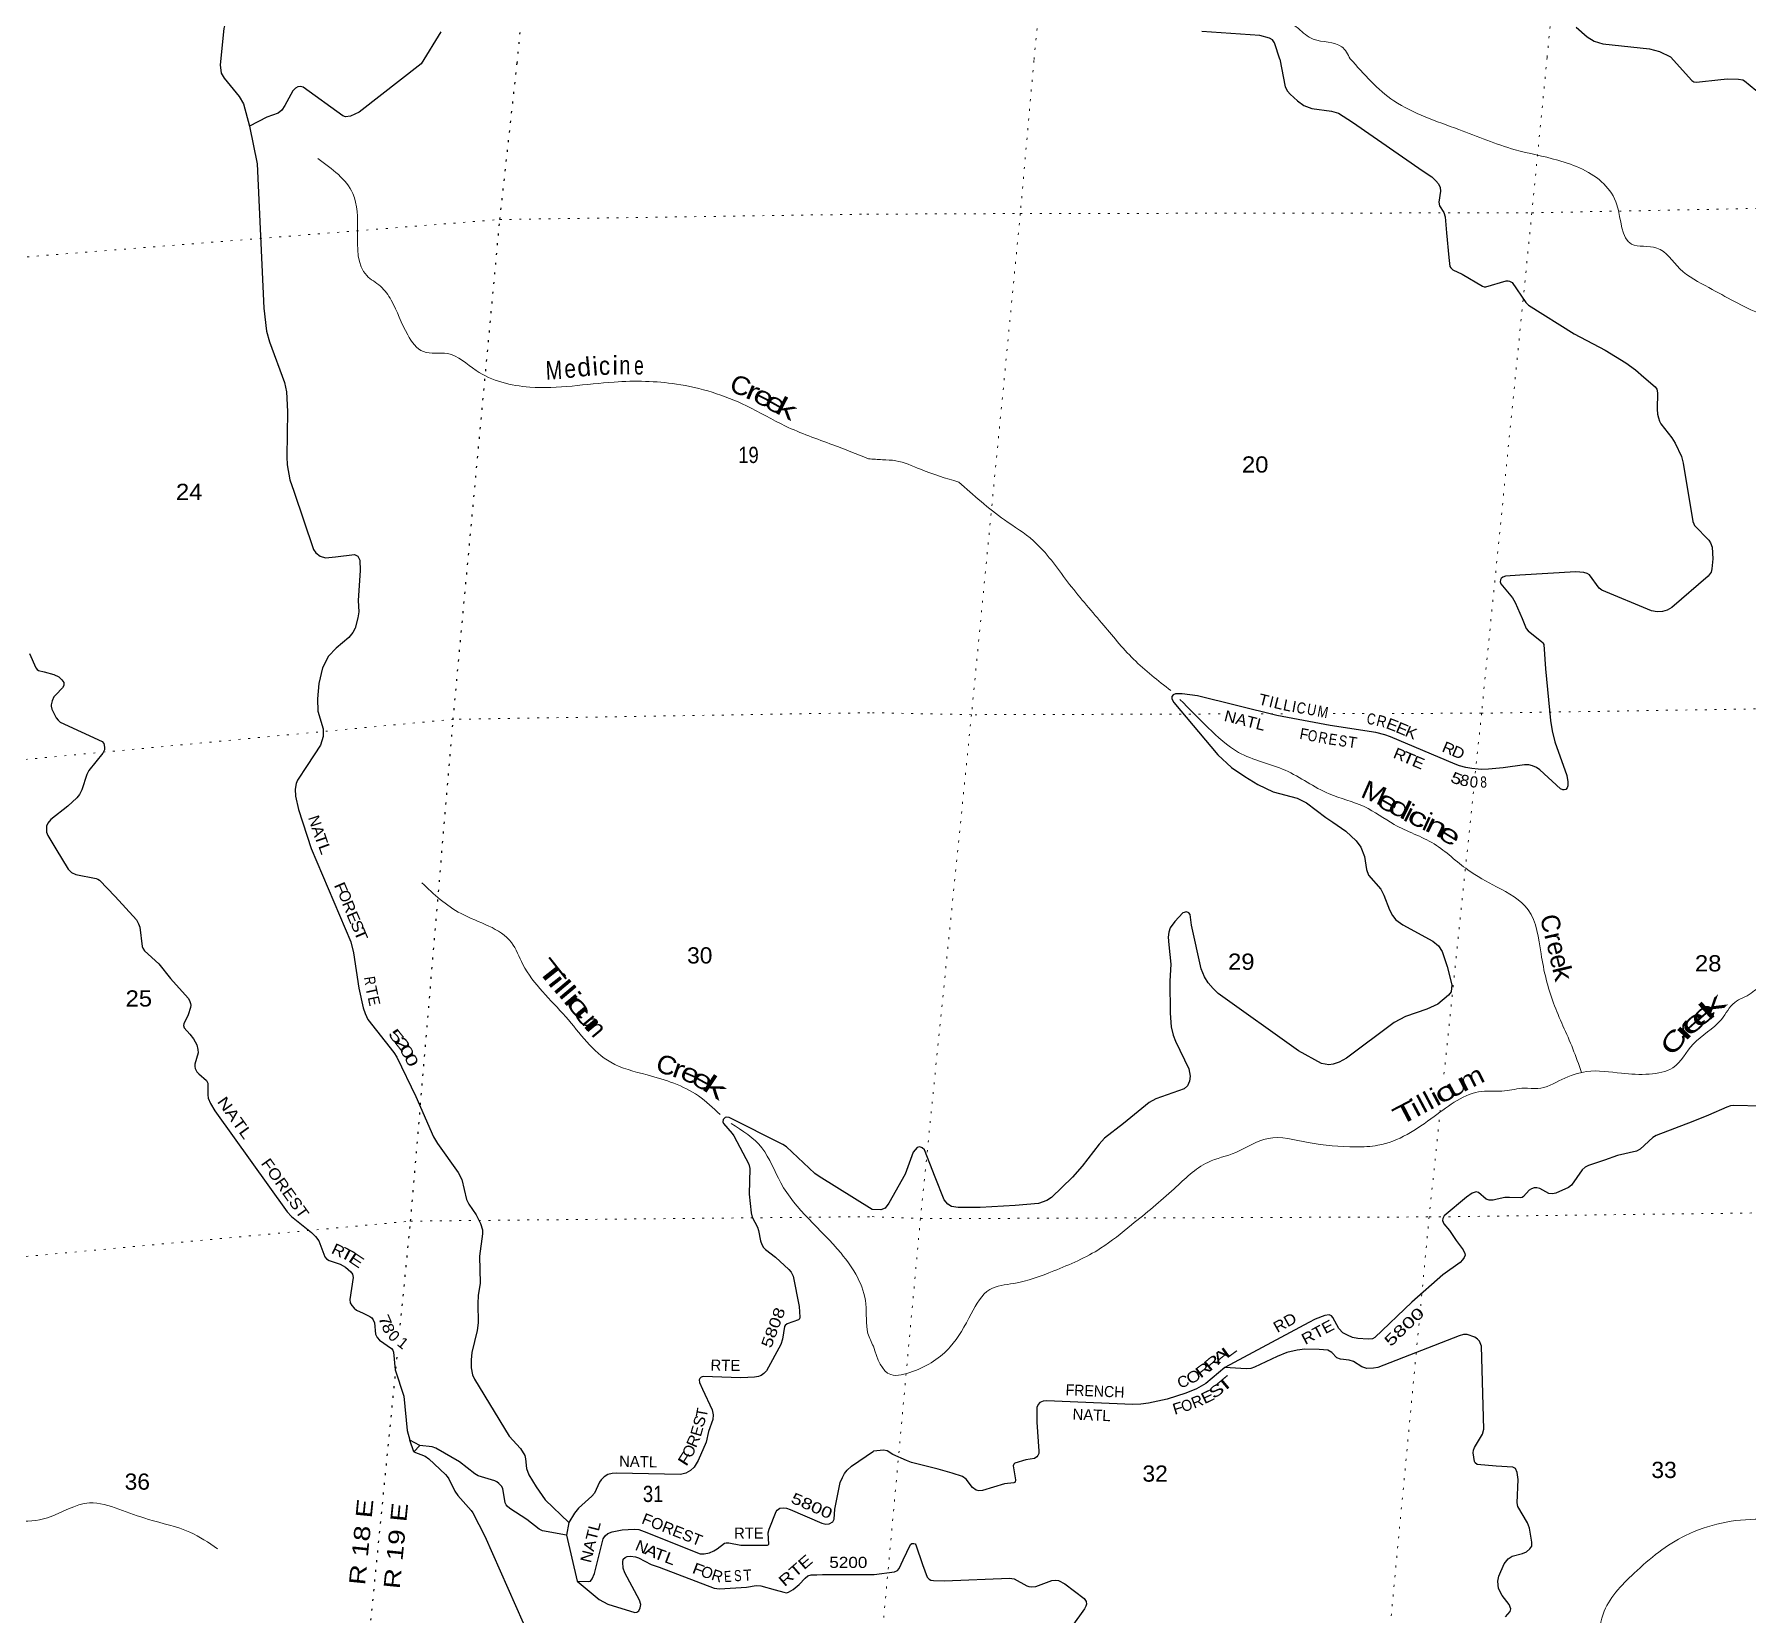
# Model space of a CAD drawing. Header units: feet. Extents: x -3 to 248627, y 0 to 184934.
# Drawn here: x 114828 to 133333, y 75323 to 92388 of the extents above; entities that cross this region are included whole.
import ezdxf
from ezdxf.enums import TextEntityAlignment as Align

# ---------------------------------------------------------------- set-up
doc = ezdxf.new("R2010")
doc.units = ezdxf.units.FT
doc.header["$LTSCALE"] = 70
doc.linetypes.add('DOTTED', pattern=[1.5, 0.3, -1.2])
for name, color, linetype, lineweight in [('29', 7, 'Continuous', 25), ('30', 7, 'Continuous', 35), ('39', 7, 'Continuous', 13), ('6', 7, 'DOTTED', 25), ('7', 7, 'DOTTED', 13)]:
    doc.layers.add(name, color=color, linetype=linetype, lineweight=lineweight)
doc.layers.add('41', color=7, linetype='Continuous')

msp = doc.modelspace()

# ---------------------------------------------------------------- linework, layer by layer
at = {"layer": '29'}
for p, q in [((128592.31, 78478.13), (127684.26, 77991.49)), ((118993.45, 77151.57), (118885.21, 77207.55)), ((120575.39, 76181.23), (120692.94, 75687.22))]:
    msp.add_line(p, q, dxfattribs=at)
for points in [[(116573.57, 93231.61), (116837.49, 93110.45), (116883.58, 93075.11), (116916.22, 93034.3), (116946.13, 92982.59), (116962.84, 92916.81), (116973.32, 92827.48), (116970.6, 92741.76), (116945.8, 92659.33), (116897.18, 92534.94), (116874.9, 92450.34), (116836, 92057.26)], [(119218.97, 92413.24), (119005.21, 92068.63)], [(128280.71, 92119.6), (128222.4, 92296.01), (128199.04, 92328.79), (128169.81, 92345.51), (128063.27, 92374.96), (127438.92, 92416.55)], [(131479.1, 92465.89), (131598.7, 92360.16), (131673.87, 92314.18), (131767.47, 92285.58), (132271.25, 92230.03), (132379.7, 92201.35), (132498.89, 92144.03)], [(116836, 92057.26), (116847.25, 91966.19), (116878.06, 91913.27), (117042.76, 91714.78), (117089.5, 91636.01), (117151.78, 91395.57)], [(119005.21, 92068.63), (118336.11, 91547.44), (118242.29, 91502.26), (118187.99, 91498.08), (118162.12, 91506.78), (117732.92, 91815.09), (117703.49, 91824.08), (117674.25, 91819.91), (117649.19, 91807.37), (117620.95, 91778.62), (117535.37, 91619.65), (117503, 91569.14), (117461.57, 91535.05), (117339.61, 91494.54), (117151.78, 91395.57)], [(128280.71, 92119.6), (128337.61, 91819.33), (128362.67, 91773.35), (128391.91, 91739.91), (128472.47, 91668.12), (128538.1, 91618.7), (128626.12, 91585.39), (128837.89, 91558.82), (128914.02, 91535.11), (129065.37, 91439.76), (129829.19, 90910.63)], [(132498.89, 92144.03), (132729.64, 91887.26), (132750.52, 91875.77), (132778.04, 91872.23), (133041.93, 91899.82), (133116, 91905.02), (133235.04, 91902.93), (133281.75, 91895.3), (133299.78, 91886.21), (133421.32, 91784.46), (133452.24, 91767.09), (133494.01, 91762.92), (133542.04, 91765.01), (133581.18, 91774.08), (133719.56, 91854.87), (133747.33, 91864.18), (133763.42, 91864.27), (133790.57, 91859.05), (133883.29, 91824.71)], [(117151.78, 91395.57), (117237.05, 90989.89), (117307.74, 89430.76), (117335.93, 89180.56), (117368.87, 89067.21), (117530.28, 88629.59), (117553.13, 88528.56), (117563.24, 88314.19), (117557.31, 87824.32), (117560.96, 87737.48), (117586.55, 87577.73), (117629.84, 87456.34), (117845.51, 86823.34), (117870.57, 86789.9), (117916.13, 86751.8), (117974.99, 86735.57), (118082.26, 86744.2), (118288.32, 86770.88), (118321.66, 86752.29), (118342.54, 86710.49), (118348.88, 86596.22), (118325.82, 86274.65), (118334.19, 86150.44), (118324.38, 86085.75), (118292.42, 85974.9), (118267.37, 85926.85), (118226.95, 85874.5), (118087.77, 85759.67), (118007.4, 85672.97), (117941.58, 85546.51), (117900.22, 85377.3), (117887.28, 85212.15), (117891.1, 85077.87), (117949.93, 84888.25), (117947.95, 84804.73), (117920.7, 84712.71), (117774.78, 84490.8), (117670.09, 84332.38), (117657.56, 84298.94), (117645.45, 84235.25), (117649.21, 84161.02), (117682.12, 84018.33), (117819.47, 83596.72), (118246.5, 82589.54), (118275.13, 82470.64), (118334.3, 82089.01), (118380.15, 81874.85), (118401.05, 81814.25), (118429.37, 81751.68), (118712.63, 81392.74), (118743.54, 81341.97), (118948.19, 80919.15), (119140.34, 80483.09), (119183.86, 80411.39), (119406.95, 80096.5), (119445.25, 80023.35), (119495.37, 79806.02), (119522.04, 79755.21), (119600.43, 79640.88), (119645.73, 79546.89), (119670.79, 79480.02), (119669.09, 79436.1), (119637.79, 79192.88), (119644.66, 78903.53), (119620.68, 78771.59), (119617.29, 78684.43), (119620.68, 78474.85), (119612.16, 78393.05), (119552.83, 78155.78), (119545.5, 78073.62), (119545.5, 77990.03), (119562.2, 77914.8), (119581.71, 77866.5), (119957.79, 77250.6), (120080.14, 77116.52), (120126.52, 77044.08), (120134.44, 77007.85), (120142.79, 76903.36), (120169.18, 76833.21), (120247.21, 76702.75), (120346.09, 76564.42), (120600.99, 76319.95)], [(129829.19, 90910.63), (129921, 90847.03), (129964.52, 90806.81), (129991.67, 90772.33), (130012.55, 90733.67), (130016.48, 90694.07), (129995.84, 90575.89), (130004.01, 90535.3), (130049.76, 90462.84), (130066.85, 90417.06), (130079.1, 90245.7), (130106.27, 89976.3), (130114.89, 89878.94), (130127.42, 89865.36), (130148.3, 89845.51), (130249.64, 89799.12), (130467.83, 89668.91), (130486.63, 89662.64), (130505.05, 89661.9), (130722.62, 89725.34), (130745.6, 89727.43), (130761.06, 89723.68), (130787.37, 89706.53), (130935.64, 89490.24), (130964.13, 89461.95), (131458.86, 89153.39), (131792.1, 88975.81), (132017.54, 88840.67), (132121.89, 88762.98), (132209.77, 88684.26)], [(132209.77, 88684.26), (132334.54, 88582.73), (132351.61, 88556.09), (132357.88, 88516.38), (132355.8, 88339.47), (132359.97, 88285.45), (132368.32, 88247.84), (132378.76, 88210.22), (132393.3, 88180.6), (132514.77, 88029.59), (132547.93, 87973.02), (132616.85, 87828.83), (132635.87, 87757.99), (132740.06, 87127.69), (132750.51, 87101.57), (132759.78, 87084.37), (132913.19, 86925.26), (132932.2, 86896.77), (132948.91, 86848.7), (132954.57, 86724.17), (132946.82, 86614.64), (132936.38, 86579.12), (132904.04, 86537.34), (132513.31, 86198.46), (132464.39, 86170.55), (132412.18, 86153.84), (132355.79, 86151.75), (132295.36, 86162.73), (131758.4, 86384.95), (131727.17, 86407.75), (131624.99, 86550.05), (131599.77, 86566.58), (131564.27, 86577.03), (131477.19, 86582.52), (130870.78, 86546.87)], [(130870.78, 86546.87), (130717.59, 86537.87), (130687.12, 86525.83), (130670.42, 86513.29), (130664.15, 86498.66), (130659.45, 86475.68), (130668.33, 86452.69), (130790.84, 86304.55), (130822.87, 86254.16), (130896.1, 86081.22), (130939.82, 85973.07), (130961.66, 85946.41), (131111.2, 85829.52), (131121.52, 85816.34), (131129.87, 85797.53), (131150.3, 85535.97), (131204.59, 84977.07), (131219.68, 84867.56), (131249.88, 84747.83), (131378.71, 84385.76), (131390.93, 84317.94), (131390.93, 84271.97), (131382.3, 84251.08), (131367.96, 84232.26), (131351.25, 84228.08), (131334.54, 84230.17), (131310.33, 84241.18), (131087.1, 84446.67), (131050.51, 84470.5), (131008.74, 84489.31), (130969.06, 84499.76), (130921.37, 84499.27), (130691.44, 84467.59), (130532.58, 84451.69), (130457.39, 84449.6), (130423.59, 84454.08), (130355.06, 84461.09), (130290.32, 84471.54), (130221.4, 84488.26), (130173.92, 84506.86), (129475.83, 84800.69), (129415.4, 84824.01), (129317.11, 84848.76), (128822.12, 84923.74), (128246.85, 85031.47), (127390.09, 85246.31), (127226.57, 85264.63), (127151.38, 85264.63), (127128.41, 85254.18), (127114.27, 85238.85), (127113.79, 85212.39), (127134.06, 85174.48), (127610.04, 84608.67), (127759.12, 84472.59), (127901.13, 84374.91), (128043.15, 84288.69), (128206.43, 84209.45), (128466.03, 84138.56), (128569.44, 84088.07), (128775.19, 83930.88), (128851.99, 83878.89)], [(114775.72, 85701.34), (114844.64, 85548.78), (114859.26, 85527.89), (114873.8, 85519.91), (114933.69, 85504.14)], [(114933.69, 85504.14), (115040.04, 85476.15), (115093.16, 85450.56), (115124.48, 85419.22), (115147.45, 85387.87), (115148.47, 85355.87), (115134.92, 85329.36), (115060.71, 85257.17), (115040.95, 85232.18), (115020.06, 85191.43), (115009.62, 85148.59), (115009.62, 85131.88), (115017.14, 85102.33), (115063.92, 85006.49), (115084.8, 84981.41), (115107.62, 84959.9), (115560.54, 84752.13), (115579.76, 84729.6), (115588.11, 84691.98), (115588.11, 84660.64), (115568.92, 84625.56), (115418.95, 84437.03), (115395.5, 84394.01), (115343.77, 84229.1), (115316.08, 84180.8), (115287.38, 84143.42), (115190.38, 84053.87), (115005.45, 83909.36), (114974.79, 83868.42), (114961.59, 83838.31), (114959.5, 83804.88), (114961.59, 83773.53), (114973.18, 83735.79), (115059.67, 83591.35), (115193.4, 83373.34), (115230.54, 83338.61), (115276.94, 83314.83), (115496.22, 83273.03), (115515.01, 83265.72), (115532.99, 83253.02), (115701.62, 83078.65), (115930.6, 82826.86), (115954.67, 82781.93), (115968.19, 82747.45), (115995.34, 82539.52), (116001.61, 82518.62), (116017.57, 82492.74), (116172.1, 82350.48), (116298.65, 82194.08), (116490.29, 81980.51), (116504.91, 81953.34), (116515.6, 81923.39), (116517.44, 81903.19), (116515.35, 81880.2), (116489.95, 81798.73), (116444.35, 81704.66), (116440.17, 81683.76), (116448.34, 81659.97), (116508.58, 81591.81), (116546.68, 81542.71), (116584.27, 81475.84), (116595.14, 81425.26), (116596.8, 81390.16), (116563.58, 81268.44), (116561.3, 81241.78), (116565.48, 81220.88), (116584.27, 81184.31), (116605.93, 81162.05), (116686.6, 81090.27), (116702.29, 81061.84), (116701.22, 80937.72), (116706.78, 80899.09), (116730.46, 80843.68), (116779.23, 80764.65), (117559, 79671.59), (117607.59, 79621.17), (117820.61, 79451.9), (117864.47, 79408.02), (117902.15, 79361.04), (117964.71, 79188.59), (117984.79, 79164.34), (118014.83, 79146.8), (118133.06, 79106.46), (118188.17, 79075.75), (118248.73, 79025.59), (118265.46, 79000.32), (118271.7, 78962.9), (118236.26, 78726.96), (118240.38, 78690.18), (118257.08, 78663.01), (118284.23, 78633.76), (118308.65, 78612.61), (118380.88, 78578.32)], [(128851.99, 83878.89), (128992.6, 83783.7), (129104.08, 83678.46), (129154.21, 83611.59), (129195.64, 83509.91), (129216.86, 83371.26), (129239, 83306.8), (129370.46, 83155.78), (129404.82, 83091.22), (129463.29, 82932.4), (129497.53, 82872.1), (129534.3, 82827.91), (129609.15, 82773.38), (129932.4, 82595.82), (129993.76, 82543.69), (130031.35, 82485.18), (130087.47, 82322.13), (130135.78, 82125.73), (130131.6, 82050.49), (130102.54, 82012.56), (129985.41, 81916.75), (129868.25, 81860.28), (129638.72, 81783), (129516.07, 81718.3), (128999.29, 81333.45), (128920.3, 81289.8), (128857.64, 81268.9), (128807.52, 81260.54), (128731.31, 81275.72), (128481.89, 81410.91), (127614.35, 82029.79), (127558.64, 82083.94), (127504.34, 82146.63), (127466.74, 82209.32), (127429.27, 82295.5), (127324.75, 82768.08), (127312.2, 82882.24), (127295.49, 82903.14), (127271.22, 82910.9), (127232.84, 82903.14), (127144.99, 82806.64), (127095, 82740.14), (127082.47, 82694.16), (127072.55, 82639.96), (127081.5, 82556.13)], [(127081.5, 82556.13), (127103.66, 82348.44), (127091.12, 82163.55), (127094.08, 81817.81), (127107.53, 81670.15), (127127.35, 81580.56), (127153.48, 81515.51), (127296.15, 81216.39), (127312.2, 81139.34), (127303.84, 81085), (127282.96, 81034.85), (127245.54, 81001.43), (126940.46, 80894.83), (126869.37, 80853.47), (126590.89, 80626.91), (126384.93, 80468.51), (126328.41, 80404.34), (126145.83, 80165.53), (126042.42, 80046.36), (125812.69, 79829.02), (125762.57, 79795.58), (125674.96, 79764.5), (125423.08, 79742.92), (125045.28, 79719.58), (124806.06, 79718.27), (124735.05, 79730.8), (124693.63, 79754.49), (124655.69, 79801.86), (124556.6, 80048.24), (124442.67, 80341.03), (124415.64, 80364.1), (124392.55, 80374.47), (124363.31, 80366.11), (124319.57, 80318.07), (124232.92, 80079.06), (124058.11, 79765.86)], [(123878.51, 79699.95), (123303.63, 80054.68), (123256.61, 80088.21), (122952.45, 80375.25), (122912.02, 80401.67), (122331.45, 80690.06), (122309.07, 80695.04), (122289.68, 80690.06), (122268.8, 80669.16), (122264.62, 80646.17), (122273.25, 80626.63), (122366.95, 80520.79), (122383.72, 80494.3), (122546.74, 80187.29), (122557, 80140.45), (122549.71, 79863.78), (122569.52, 79661.89), (122582.47, 79614.7), (122638.44, 79509.34), (122650.94, 79472.21), (122671.85, 79360.96), (122687.42, 79319.59), (122705.27, 79287.82), (122724.06, 79266.92), (122831.92, 79183.33), (122976.76, 79051.68), (123002.52, 79021.03), (123022.7, 78978.54), (123087.67, 78651.52), (123097.88, 78535.5), (123093.71, 78518.78), (123080.1, 78506.82), (122960.05, 78462.36), (122939.17, 78447.73), (122930.22, 78434.08), (122909.93, 78297.27), (122890.77, 78239.06), (122736.58, 77955.58), (122707.58, 77927.1), (122680.21, 77907.53), (122667.68, 77903.36), (122650.97, 77897.09), (122607.11, 77889.77), (122534.01, 77884.53), (122455.55, 77882.22), (122053.68, 77894.98), (122030.71, 77886.62), (122015.28, 77875.02), (122009.82, 77859.45), (122011.91, 77830.2), (122043.65, 77758.54), (122147.66, 77535.54), (122160.55, 77481.55), (122156.01, 77431.06), (122111.05, 77302.58), (122083.38, 77185.96), (121997.92, 76986.8), (121953.44, 76918.01), (121913.76, 76880.4), (121865.72, 76853.23), (121806.24, 76837.59), (121117.74, 76851.82), (121070.04, 76848), (121024.1, 76835.46), (120982.33, 76810.38), (120949.84, 76781.04), (120934.3, 76756.05), (120878.23, 76636.17), (120850.76, 76601.41), (120706.6, 76472.95), (120662.81, 76419.6), (120600.99, 76319.95), (120575.39, 76181.23)], [(133484.57, 80813.57), (133180.81, 80820.23), (133145.22, 80817.52), (133107.63, 80804.98), (132908.69, 80718.29), (132738.61, 80650.3), (132344.44, 80498.36), (132307.75, 80475.84), (132170.12, 80349.98), (132130.23, 80329.55), (131928.08, 80280.13), (131786.46, 80230.02)], [(131786.46, 80230.02), (131614.38, 80172.81), (131577.96, 80156.24), (131543.37, 80127.88), (131431.48, 79961.57), (131397.18, 79935.62), (131259.34, 79875.01), (131223.35, 79867.53), (131186.25, 79870.83), (131089.61, 79924.09), (131054.67, 79933.53), (131025.44, 79931.44), (130996.2, 79923.08), (130971.64, 79906.25), (130912.66, 79839.48), (130895.96, 79827.99), (130875.47, 79824.03), (130761.56, 79828.29), (130710.08, 79826.95), (130625.6, 79810.48), (130582.69, 79797.69), (130539.63, 79800.61), (130507.5, 79810.23), (130425.96, 79883.26), (130400.99, 79887.55), (130357.13, 79873.96), (130295.9, 79833.28), (130054.31, 79629.45), (130039.69, 79602.29), (130037.33, 79578.54), (130052.22, 79543.77), (130112.96, 79471.86), (130184.38, 79364.79)], [(124058.11, 79765.86), (124016.62, 79714.09), (123970.68, 79693.19), (123878.51, 79699.95)], [(130184.38, 79364.79), (130261.06, 79263.74), (130278.1, 79224.28), (130279.86, 79205.22), (130271.51, 79180.14), (130252.71, 79155.07), (130227.84, 79125.89), (130041.57, 78991.61), (129704.93, 78696.83), (129306.09, 78317.77), (129279.49, 78303.46), (129233.55, 78298.24), (129122.17, 78304.08), (129066.47, 78316), (129010.09, 78340.03), (128959.96, 78368.25), (128918.64, 78413.04), (128853.45, 78531.25), (128837.11, 78549.9), (128813.77, 78560.51), (128765.74, 78553.19), (128663.13, 78516.09), (128592.31, 78478.13)], [(118380.88, 78578.32), (118453.39, 78543.9), (118474.28, 78529.27), (118489.08, 78508.6), (118503.51, 78474.93), (118513.96, 78350.59), (118531.67, 78317.82), (118557.82, 78285.81), (118687.3, 78195.95), (118701.91, 78179.23), (118708.26, 78159.55), (118726.85, 77966.69), (118817.76, 77681.59), (118854.88, 77311.96), (118885.21, 77207.55)], [(130718.17, 75298.9), (130768.12, 75356.58), (130776.31, 75386.09), (130757.57, 75433.06), (130682.8, 75529), (130641.61, 75604.49), (130633.3, 75683.87), (130644.24, 75739), (130702.23, 75873.5), (130745.94, 75926.85), (130789.2, 75955.26), (130902, 75984.82), (130944.7, 76002.73), (130981.6, 76034.38), (131002.69, 76063.39), (131002.3, 76107.22), (130976.34, 76258.55), (130952.95, 76314.36), (130849.55, 76491.46), (130841.93, 76532.84), (130852.42, 76784.91), (130841.93, 76859.87), (130823.48, 76902.07), (130796.86, 76917.69), (130615.02, 76928.12), (130409.68, 76946.9), (130388.59, 76962.73), (130381.33, 76978.86), (130367.51, 77070.86), (130370.14, 77099.87), (130381.78, 77129.61), (130470.3, 77271.3), (130484.3, 77328.39), (130458.99, 78222.91), (130436.05, 78276.14), (130414.97, 78299.87), (130385.33, 78319.54), (130304.27, 78347.35), (130262.1, 78349.98), (130215.49, 78333.96), (129336.99, 77991.3), (129293.1, 77984.13), (129218.39, 77983.39), (129165.24, 78000.47), (129075.47, 78056.94), (129028.63, 78071.75), (128933.65, 78083.37), (128894.21, 78098.12), (128839.93, 78155.92), (128796.69, 78179.88), (128704.12, 78188.37), (128551.58, 78190.43), (128466.27, 78180.82), (128353.9, 78153.5), (128250.22, 78112.93), (128006, 77996.58), (127966.47, 77980.76), (127918.06, 77978.95), (127684.26, 77991.49)], [(127684.26, 77991.49), (127479.89, 77819.06), (127381.1, 77761.15), (127265.73, 77714.98), (127063.68, 77651.08), (126863.16, 77608.6), (126777.53, 77596.06), (126693.77, 77591.55), (125760.55, 77631.68), (125724.96, 77627.41), (125689.46, 77614.87), (125670.66, 77593.97), (125654.41, 77561.55), (125653.94, 77402.76), (125678.99, 77089.14), (125676.93, 77065.25), (125666.48, 77042.26), (125656.04, 77027.63), (125628.79, 77010.86), (125536.81, 76994.97), (125418.79, 76961.04), (125405.43, 76948.22), (125399.16, 76931.5), (125412.51, 76866.58), (125426.31, 76778.94), (125422.14, 76755.95), (125408.16, 76745.99), (125306.2, 76736.15), (125067.1, 76664), (125030.17, 76662.36), (125000.27, 76668.18), (124960.32, 76696.67), (124892.64, 76787.26), (124854.08, 76814.47), (124742.94, 76849.89), (124589.18, 76894.43), (124373.49, 76949.15), (124302.73, 76964.93), (124248.43, 76986.87), (124102, 77054.23), (124039.58, 77091.36), (124000.21, 77100.68), (123892.86, 77090.56)], [(118993.45, 77151.57), (118927.62, 77081.07), (118885.21, 77207.55)], [(118927.62, 77081.07), (119048.58, 77034.04), (119089.95, 77005.14), (119269.95, 76837.61), (119286.66, 76814.62), (119306.74, 76788.7), (119370.19, 76658.93), (119401.33, 76612.12), (119545.91, 76449.75), (119564.41, 76424.87), (119692.83, 76172.84), (120107.9, 75235.54), (120132.46, 75172.06), (120332.26, 74492.65), (120362.78, 74325.95), (120364.27, 74277.63), (120323.04, 74227.38)], [(120575.39, 76181.23), (120318.22, 76227.34), (120280.73, 76248.29), (120146.59, 76352.89), (119965.39, 76468.76), (119934.03, 76494.99), (119923.62, 76508.46), (119915.26, 76531.45), (119888.11, 76686.09), (119875.35, 76709.84), (119846.35, 76740.43), (119825.46, 76757.15), (119801.13, 76767.92), (119620.84, 76823.7), (119585.3, 76844.92), (119420.26, 76973.87), (119163.65, 77121.89), (119123.76, 77136.44), (118993.45, 77151.57)], [(120692.94, 75687.22), (120817.03, 75681.52), (120834.09, 75687.21), (120854.97, 75710.2), (120878.82, 75768.09), (120971.92, 76142.78), (120993.68, 76176.32), (121022.04, 76199.2), (121067.98, 76219.05), (121177.6, 76241.11), (121306.06, 76248.31), (121356.18, 76242.04), (121415.82, 76221.65), (122020.93, 75982.14), (122064.14, 75979.76), (122120.53, 75992.3), (122166.47, 76013.2), (122204.89, 76034.88), (122282.76, 76095.37), (122302.22, 76100.97), (122329.37, 76098.88), (122458.94, 76073.74), (122747.04, 76074.84), (122755.41, 76078.01), (122761.11, 76086.6), (122754.74, 76207.15), (122763.75, 76248.29), (122838.93, 76436.37), (122852.08, 76450.55), (122878.61, 76471.89), (122922.46, 76476.07), (122951.7, 76471.89), (122992.15, 76458.96), (123334.81, 76311.18), (123377.73, 76300.53), (123413.24, 76304.71), (123450.83, 76327.7), (123466.77, 76353.73), (123474.45, 76462.26), (123531.63, 76751.78), (123555.25, 76804.17), (123578.22, 76848.05), (123607.46, 76883.58), (123653.19, 76926.92), (123892.86, 77090.56)], [(123900.2, 75758.05), (124118.21, 75787.88), (124150.27, 75799.87), (124169.06, 75821.81), (124212.52, 75914.32), (124292.96, 76080.98), (124306.9, 76090.35), (124327.78, 76093.48), (124340.32, 76088.26), (124348.92, 76078.85), (124422.22, 75863.63), (124469.8, 75728.81), (124491.71, 75706.7), (124509.48, 75697.47), (124538.72, 75693.29), (124657.54, 75690.28), (125361.57, 75718.36), (125411.07, 75710.82), (125547.44, 75633.73), (125568.32, 75627.46), (125600.67, 75623.99), (125645.59, 75629.55), (125816.72, 75691.88), (125852.35, 75696.42), (125887.85, 75692.24), (125956.52, 75657.42), (126167.9, 75498.19), (126188.59, 75466.54), (126190.68, 75437.29), (126186.5, 75414.3), (126171.56, 75385.62), (126034.05, 75196.96)], [(120692.94, 75687.22), (120927.68, 75488.91), (121024.13, 75438.53), (121314.36, 75347.28), (121337.39, 75350.76), (121356.18, 75363.3), (121372.89, 75396.74), (121379.15, 75434.35), (121366, 75480.04), (121205.01, 75774.99), (121189.11, 75825.14), (121182.85, 75889.92), (121189.11, 75921.27), (121210, 75942.16), (121230.88, 75950.52), (121266.52, 75954), (121320.68, 75948.43), (121354.09, 75937.98), (121490.93, 75866.18), (121575.46, 75835.59), (122170.66, 75610.95), (122228.2, 75600.9), (122520.34, 75619.77), (122625.93, 75638.11), (122674.39, 75636.25), (122830.63, 75590.46), (122922.48, 75564.97), (122951.72, 75560.79), (122972.6, 75564.97), (123022.72, 75594.23), (123088.62, 75649.42), (123152.2, 75719.61), (123183.34, 75744.44), (123218.84, 75752.79), (123279.6, 75754.1), (123342.47, 75758.61), (123900.2, 75758.05)]]:
    msp.add_lwpolyline(points, dxfattribs=at)
at = {"layer": '39'}
for points in [[(124099.96, 94615.3), (124270.58, 94560.26), (124781.76, 94419.35), (124950.84, 94093.02), (125277.92, 93817.02), (125659.44, 93541.09), (126051.08, 93249.02), (126206.58, 93089.83), (126640.31, 92991.51), (127406.84, 92863.35), (127804.21, 92811.39), (128480.29, 92449.07), (128639.77, 92336.29), (128948.44, 92251.94), (129040.36, 92123.55)], [(129040.36, 92123.55), (129512.76, 91668.66), (130211.44, 91360.4), (130820.21, 91141.63), (131280.76, 91028.98), (131778.35, 90772.77), (131919.45, 90545.66), (132078.99, 90122.69), (132350.7, 90080.15), (132600.67, 89856.2), (132913.29, 89651.93), (133473.12, 89368.99), (134307.7, 89158.5), (135026.88, 88890.42), (135404.23, 88711.85), (135757.56, 88553.65), (135922.92, 88334.42), (136164.01, 88247.74), (136268.35, 88194.44), (136309.39, 87997.45), (136634.46, 87654.81), (136854.55, 87471.45), (137172.68, 87206.6), (137490.41, 87125.35), (137779.13, 86953.55), (138153.41, 86655.96), (138420.47, 86408.39), (138835.16, 86027.03), (139051.79, 85678.25), (139279.46, 85440.36), (139626.41, 85243.88), (140337.09, 84925.43), (140763.7, 84664.2)], [(117891.83, 91047.23), (118267.95, 90667.65), (118319.76, 90258.93), (118418.5, 89782.11), (118566.63, 89666.54), (118682.8, 89516.41), (118861.33, 89141.1), (119030.16, 88961.21), (119292.42, 88939.4), (119600.35, 88758.75), (120180.44, 88578.56), (121091.19, 88633.15), (121762.69, 88611.01), (122518.62, 88375.96), (122939.76, 88158.04), (123453.52, 87955.08), (123836.26, 87804.42)], [(124811.62, 87553.48), (124398.79, 87690.62), (124131.54, 87783.56), (123987.68, 87794.47), (123836.26, 87804.42)], [(124811.62, 87553.48), (125307, 87144.6), (125619.43, 86918.13), (125986.4, 86477.35), (126357.35, 86030.49), (126700.59, 85640.34), (127102.92, 85301.11)], [(127201.72, 85206.48), (127506.31, 84899.44), (127834.52, 84634.51), (128338.71, 84440.8), (128812.13, 84186.8), (129191.84, 84048.57), (129514.64, 83856.31), (129946.11, 83645.03), (130310.48, 83365.68), (130621.28, 83183.61), (130961.72, 82934.72), (131100.64, 82459.46), (131235.04, 81927.74), (131444.34, 81433.75), (131537.39, 81179.21)], [(119013.67, 83226.46), (119437.79, 82893.67), (119982.7, 82580.12), (120105.63, 82345.4), (120567.99, 81779.14), (121053.92, 81287.68), (121446.14, 81152.15), (122000.41, 80925.36), (122235.13, 80724.3)], [(123890.45, 78221.94), (124079.08, 77915.67), (124313.16, 77948.08), (124720.62, 78215.17), (124947.48, 78572.49), (125149.32, 78835.18), (125405.86, 78899.7), (125838.36, 79035.44), (126344.38, 79279.54), (126679.16, 79533.09), (127138.08, 79922.85), (127501.35, 80206.43), (127804.62, 80314.96), (128152.61, 80465.51), (128585.55, 80421.68), (129101.11, 80375.16), (129339.08, 80391.41), (129946.46, 80703.29), (130460.77, 80973.56), (130706.71, 80979.65), (130918.59, 81008.22), (131065.69, 81005.02), (131326.54, 81101.78), (131593.34, 81188.41), (131970.07, 81169.25), (132270.3, 81160.78), (132524.85, 81229.35), (132742.75, 81483.84), (133049.44, 81751.74), (133192.13, 81934.2), (133370.36, 82033.65), (133443.38, 82085.52), (133753.37, 82040.66), (134079.09, 82181.29), (134191.48, 82355.92), (134450.01, 82418.41), (134890.91, 82362.41), (135302.61, 82653.67), (135706.85, 82783.59), (136092.36, 82617.06), (136611.48, 82518.06), (137261.83, 82444.23), (137450.63, 82598.07), (137677.69, 82749.59), (137867.4, 82778.33), (138346.06, 82661.49), (138652.02, 82616.66), (138903.61, 82578.32), (139304.02, 82420.79)], [(139861.92, 82457.63), (140060.69, 82141.28), (140062, 81602.56), (140038.42, 80983.33), (139982.04, 80301.82), (139843.81, 79937.73), (139843.67, 79463.59), (139751.7, 79319.05), (139423.02, 79071.51), (138812.93, 78680.95), (138548.17, 78368.33), (138122.71, 78117.53), (137671.75, 77945.62), (136919.01, 77376.64), (136851.38, 77020.06), (136659.03, 76690.71), (136394.38, 76620.2), (135691.93, 76498.74), (135215.28, 76385.54), (134763.2, 76316.54), (134232.94, 76294.58), (133463.56, 76355.24), (132661.87, 76180.09), (132106.03, 75770.94), (131771.62, 75329.75), (131689.92, 74977.32), (131461.01, 74615.98), (130955.89, 74244.76), (130574.26, 73935.09), (130077.79, 73860.39), (129648.38, 73617.69), (129232.21, 73506.03), (129068.52, 73436.88)], [(122354.4, 80626.45), (122686.51, 80363.14), (122889.23, 79988.04), (123540.72, 79225.96), (123809.39, 78678.11), (123832.22, 78359.83), (123890.45, 78221.94)], [(116807.96, 76034.72), (116508.08, 76215.44), (116061.41, 76352.5), (115739.94, 76464.48), (115424.9, 76530.17), (114970.63, 76370.85), (114630.2, 76339.55), (114303.03, 76409.16), (114038.84, 76420.88), (113563.76, 76579.85), (113166.86, 76791.94), (112771.07, 76871.01), (112556.35, 76994.04), (112354.42, 77034.54), (111989.02, 77095.74), (111718.43, 77149.73), (111425.85, 77181.35), (111238.11, 77211.9), (110922.41, 77116.33), (110354.01, 76863.26), (109924.68, 76861.73), (109808.21, 77009.63), (109423.86, 77681.28), (109168.32, 78104.27), (109055.6, 78324.98), (108706.99, 78547.58), (108200.85, 78805.04), (107763.77, 78758.76), (107508.2, 78704.04), (106964.69, 78850.3), (106250.06, 79208.68), (106033.74, 79281.3), (105938, 79159.5), (105825.82, 79073.82), (105392.39, 79073.94), (104833, 78949.95), (104312.79, 78719.49), (103357.54, 77961.02), (102584.25, 77379.56), (102232.81, 76977.28), (102035.51, 76705.39), (101634.88, 76399.42), (101308.72, 76169.94)]]:
    msp.add_spline(points, degree=3, dxfattribs=at)
at = {"layer": '6'}
for points in [[(120043.35, 92074.14), (120403.61, 95785.52), (120879.1, 101204.1), (121390.93, 106614.8), (121307.78, 112036.48), (121254.87, 117460.35), (121177.79, 122878.03), (121096.68, 128295.69), (121031.74, 133703.35), (120932.56, 137982.35)], [(118781.24, 78448.64), (118893.06, 79572.95), (119351.72, 84987.19), (119856.85, 90387.73), (120043.35, 92074.14)], [(118411.82, 57863.63), (118435.02, 63251.89), (118454.13, 68674.24), (118350.12, 74113.62), (118752.9, 78163.6)]]:
    msp.add_lwpolyline(points, dxfattribs=at)
at = {"layer": '7'}
for p, q in [((128310.05, 85050.96), (128026.11, 85050.12)), ((129190.97, 85053.56), (128832.75, 85052.5)), ((130370.04, 84208.18), (130045.61, 81089.3))]:
    msp.add_line(p, q, dxfattribs=at)
for points in [[(126675.23, 124988.12), (126709.88, 122947.46), (126813.79, 117536.29), (126903.58, 112125.1), (127237.42, 106696.06), (126524.5, 101320.17), (126005.25, 95898.12), (125624.1, 92104.6)], [(131166.39, 92136.23), (131533.1, 95941.43), (132090.65, 101383.7), (133015.27, 106802.22), (132471.66, 112247.14), (132441.37, 113634.88)], [(125624.1, 92104.6), (125477.15, 90452.18), (124949.91, 85041.05), (124398.22, 79599.85), (123896.76, 74140.09), (123960.05, 65058.52)], [(131166.39, 92136.23), (131001.66, 90460.23), (130458.36, 85057.3), (130390.7, 84406.88)], [(123819.38, 90445.43), (125477.15, 90452.18), (131001.66, 90460.23), (136500.83, 90567.35), (142070.12, 90625.48), (147631.62, 90715.95), (148258.29, 90711.82)], [(92865.72, 90059.05), (97281.94, 89941.7), (102478.66, 89748.83), (105162.65, 89658.21), (107999.16, 89891.47), (113913.72, 89918.75), (119856.85, 90387.73), (123819.38, 90445.43)], [(154810.57, 85288.75), (152549.6, 85234.82), (147025.25, 85244.93), (141468.08, 85188.72), (135935.17, 85142.4), (130458.36, 85057.3), (129420.81, 85054.24)], [(123849.01, 85062.52), (119355.71, 84991.25), (112861.39, 84382.24), (107716.2, 84440.53), (106852.56, 84424.35)], [(127634.16, 85048.97), (124949.91, 85041.05), (123849.01, 85062.52)], [(130012.34, 80769.42), (129892.59, 79618.23), (129375.24, 74186.85), (129341.23, 68711.23), (129333.88, 63287.85), (129318.52, 57870.59), (129335.28, 52438.94), (129313.71, 47003.57), (129343.96, 46239.43)], [(123878.94, 79621.24), (124398.22, 79599.85), (129892.59, 79618.23), (135367.22, 79685.19), (140851.67, 79721.81), (146397.13, 79749.12), (151914.09, 79784.28), (154847.64, 79900.34)], [(97585.47, 79205.7), (100023.29, 79148.34), (102438.02, 79194.36), (107657.27, 79199.23), (112859.94, 79018.51), (118893.06, 79572.95), (123878.94, 79621.24)]]:
    msp.add_lwpolyline(points, dxfattribs=at)

# ---------------------------------------------------------------- texts
at = {"layer": '30'}
for s, rotation, width, p in [('T', 345.923, 1.1, (128092.03, 85142.46)), ('L', 345.923, 1.1, (128254.24, 85105.09)), ('C', 349.393, 0.85, (128500.39, 85054.54)), ('U', 349.393, 0.85, (128613.28, 85036.04)), ('M', 349.393, 0.85, (128734.05, 85013.42)), ('NATL', 345.923, 1.1, (127888.45, 84920.63)), ('C', 350.386, 0.8, (129257.39, 84936.21)), ('R', 345.866, 0.9, (129364.69, 84912.95)), ('E', 338.898, 1.15, (129473.93, 84876.46)), ('E', 337.173, 1.15, (129578.35, 84833.49)), ('F', 349.393, 0.95, (128532.41, 84772.61)), ('O', 349.393, 0.8, (128622.85, 84754.36)), ('R', 349.393, 0.85, (128737.13, 84732.96)), ('E', 351.386, 0.85, (128844.94, 84714.87)), ('S', 351.386, 0.85, (128952.42, 84698.58)), ('K', 337.173, 1.1, (129675.93, 84792.42)), ('R', 337.173, 1.1, (130079.79, 84622.42)), ('R', 337.173, 1.1, (129553.31, 84555.02)), ('T', 337.173, 1.35, (129649.94, 84515.19)), ('E', 337.173, 1.15, (129754.05, 84470.27)), ('D', 337.173, 1.1, (130185.22, 84578.05)), ('5', 337.173, 1.3, (130165.42, 84297.39)), ('8', 346.363, 1.1, (130261.77, 84273.15)), ('8', 1.592, 0.8, (130481.84, 84254.13)), ('A', 288.044, 1.1, (117838.52, 83764.21)), ('T', 288.044, 1.2, (117870.94, 83676.94)), ('L', 289.976, 1.25, (117912.34, 83571.57)), ('F', 292.976, 1.25, (118086.51, 83146.21)), ('R', 292.976, 1.1, (118174.09, 82945.17)), ('E', 292.976, 1.15, (118220.66, 82829.84)), ('S', 292.976, 1.15, (118263.1, 82733.92)), ('T', 292.976, 1.35, (118300.31, 82643.16)), ('R', 278.813, 0.8, (118394.32, 82158.75)), ('T', 282.084, 1.1, (118415.33, 82044.89)), ('E', 282.084, 0.95, (118439.58, 81937.92)), ('5', 308.279, 1.8, (118691.51, 81531.36)), ('2', 308.279, 1.8, (118758.86, 81448.11)), ('0', 301.334, 1.7, (118802.2, 81371.72)), ('0', 295.828, 1.5, (118848.56, 81285.65)), ('NATL', 305.503, 1.25, (116947.19, 80653.99)), ('FOREST', 305.503, 1.15, (117489.05, 79891.89)), ('R', 334.626, 1.15, (118087.09, 79202.35)), ('T', 332.16, 1.45, (118181.97, 79159.2)), ('E', 326.366, 1.45, (118275.21, 79100.8)), ('7', 293.199, 1.35, (118562.38, 78476.95)), ('8', 286.804, 1.15, (118595.13, 78398.71)), ('5808', 69.457, 1.25, (122864.46, 78403.34)), ('RD', 29.188, 1.1, (128363.93, 78425.41)), ('RTE', 28.188, 1.15, (128716.95, 78322.04)), ('5800', 43.543, 1.45, (129664.04, 78388.46)), ('1', 321.239, 1.05, (118773, 78209.86)), ('R', 40.155, 1.5, (127588.61, 77999.99)), ('A', 38.155, 1.6, (127678.06, 78068.35)), ('L', 36.155, 1.75, (127765.66, 78128.37)), ('C', 21.811, 1.05, (127257.99, 77785.17)), ('O', 30.379, 1.2, (127377.11, 77841.95)), ('R', 37.155, 1.4, (127488.31, 77919.77)), ('T', 40.155, 1.85, (127724.47, 77766.9)), ('FRENCH', 357.538, 0.95, (126281.8, 77679.33)), ('E', 25.811, 1.25, (127525.36, 77623.8)), ('S', 34.379, 1.45, (127628.37, 77692.87)), ('F', 16.961, 1.1, (127195.19, 77496.29)), ('O', 17.55, 0.95, (127292.71, 77526.59)), ('R', 21.811, 1.05, (127409.14, 77569.83)), ('S', 70.713, 1.1, (122068.37, 77392.53)), ('R', 66.776, 1.1, (121999.95, 77176)), ('F', 57.113, 1.5, (121907.67, 76976.92)), ('O', 66.776, 1.05, (121954.1, 77067.06)), ('5800', 336.671, 1.3, (123201.9, 76444.73)), ('NATL', 76.046, 1.1, (120893.17, 76094.9)), ('FOREST', 338.406, 1.05, (121696.11, 76187.24)), ('N', 336.631, 1.1, (121366.28, 76001.07)), ('A', 336.314, 1.25, (121471.67, 75956.51)), ('T', 340.106, 1.25, (121564.76, 75916.8)), ('L', 339.323, 1.25, (121676.45, 75874.34)), ('F', 339.323, 1.2, (121979.94, 75756.93)), ('RTE', 40.946, 1.3, (123088.48, 75756.51)), ('5200', 359.942, 1.15, (123619.96, 75828.38)), ('E', 3.696, 0.75, (122321.62, 75676.47)), ('S', 3.696, 0.75, (122430.12, 75685.57)), ('T', 3.696, 0.9, (122534.09, 75691.01))]:
    msp.add_text(s, height=120, rotation=rotation, dxfattribs=dict(at, width=width)).set_placement(p, align=Align.CENTER)
for s, rotation, p in [('I', 345.923, (128175.45, 85121.55)), ('L', 348.393, (128350.93, 85082.53)), ('I', 349.393, (128423.83, 85069.54)), ('T', 351.386, (129054.67, 84683.74)), ('0', 354.159, (130369.75, 84256.13)), ('N', 288.044, (117802.5, 83874.76)), ('O', 292.976, (118130.8, 83058.48)), ('0', 314.239, (118670.65, 78291.99)), ('RTE', 359.181, (122291.7, 77956.19)), ('T', 79.862, (122098.39, 77494.18)), ('NATL', 357.538, (126244.27, 77420.7)), ('E', 73.652, (122040.94, 77290.42)), ('NATL', 358.816, (121348.58, 76917.24)), ('RTE', 0.219, (122546.32, 76144.16)), ('O', 339.323, (122073.55, 75723.14)), ('R', 342.323, (122187.22, 75686.07))]:
    msp.add_text(s, height=120, rotation=rotation, dxfattribs=at).set_placement(p, align=Align.CENTER)
at = {"layer": '41'}
for s, rotation, width, p in [('M', 2.823, 0.8, (120445.13, 88662.43)), ('e', 5.525, 0.85, (120624.35, 88679.36)), ('c', 2.156, 0.9, (120989.47, 88709.97)), ('n', 0.051, 0.8, (121207.39, 88715.54)), ('e', 0.051, 0.7, (121358.85, 88713.4)), ('C', 339.989, 1.1, (122423.01, 88501.06)), ('r', 336.841, 1.45, (122553.42, 88443.22)), ('e', 333.242, 1.4, (122664.47, 88389.74)), ('e', 330.692, 1.45, (122790.14, 88320.38)), ('k', 332.389, 1.6, (122908.68, 88259.58)), ('M', 336.218, 1.15, (129258.01, 84106.83)), ('e', 330.071, 1.5, (129401.86, 84016.18)), ('d', 334.194, 1.55, (129534.45, 83949.54)), ('i', 333.407, 1.2, (129633.27, 83890.88)), ('c', 334.445, 1.5, (129731.04, 83845.37)), ('i', 335.445, 1.1, (129832.71, 83794.64)), ('n', 334.291, 1.45, (129931.22, 83749.05)), ('e', 328.501, 1.55, (130064.56, 83665.32)), ('r', 283.401, 1.15, (131145.1, 82618.03)), ('T', 308.358, 1.95, (120332.69, 82187.41)), ('i', 308.358, 1.6, (120395.91, 82106.7)), ('l', 310.101, 1.6, (120456.73, 82039.27)), ('k', 283.368, 1.2, (131238.02, 82227.37)), ('l', 310.101, 1.6, (120511.98, 81979.05)), ('i', 310.101, 1.7, (120565.73, 81910.68)), ('c', 310.101, 2.05, (120636.51, 81830.73)), ('k', 41.341, 2.1, (133014.67, 81819.66)), ('u', 309.74, 1.95, (120727.87, 81711.03)), ('e', 41.935, 1.9, (132807.66, 81647.85)), ('e', 41.341, 1.9, (132910.73, 81734.71)), ('C', 54.279, 1.45, (132614.03, 81455.6)), ('r', 47.189, 2.15, (132722.66, 81574)), ('C', 340.795, 1.1, (121624.51, 81164.24)), ('r', 340.795, 1.3, (121758.23, 81121.28)), ('e', 337.016, 1.3, (121877.61, 81077.69)), ('e', 331.486, 1.45, (122001.73, 81013.34)), ('k', 326.485, 1.8, (122126.8, 80935.99)), ('u', 27.975, 1.55, (130235.14, 80949.12)), ('m', 26.317, 1.2, (130391.17, 81028.38)), ('T', 27.541, 1.65, (129685.32, 80655.83)), ('i', 28.001, 1.25, (129788.84, 80710.09)), ('l', 28.001, 1.15, (129862.54, 80749.27)), ('l', 28.001, 1.15, (129932.06, 80786.23)), ('i', 28.309, 1.25, (130005.7, 80826.06)), ('c', 28.309, 1.6, (130105.54, 80879.83))]:
    msp.add_text(s, height=200, rotation=rotation, dxfattribs=dict(at, width=width)).set_placement(p, align=Align.CENTER)
for s, rotation, p in [('d', 5.525, (120774.63, 88695.71)), ('i', 4.707, (120893, 88703.78)), ('i', 0.051, (121102.05, 88713.17)), ('C', 283.401, (131110.06, 82765.09)), ('e', 283.401, (131176.12, 82499.08)), ('e', 283.368, (131206.71, 82359.13)), ('m', 309.74, (120803.6, 81624.47))]:
    msp.add_text(s, height=200, rotation=rotation, dxfattribs=at).set_placement(p, align=Align.CENTER)
at = {"layer": '6', "width": 1.3}
for s, p in [('R 18 E', (118399.81, 75637.35)), ('R 19 E', (118773.91, 75596.11))]:
    msp.add_text(s, height=175, rotation=84.32, dxfattribs=at).set_placement(p)
at = {"layer": '7'}
for s, width, p in [('19', 0.85, (122431.06, 87758.37)), ('20', 1.1, (127870.63, 87655.36)), ('24', 1.1, (116358.49, 87359.45)), ('30', 1.05, (121878.84, 82354.94)), ('29', 1.1, (127720.74, 82287)), ('28', 1.1, (132762.69, 82269.14)), ('25', 1.1, (115814.35, 81889.79)), ('36', 1.05, (115804.36, 76672.99)), ('32', 1.05, (126796.43, 76759.61)), ('33', 1.05, (132292.84, 76799.23)), ('31', 0.85, (121401.1, 76540.22))]:
    msp.add_text(s, height=175, dxfattribs=dict(at, width=width)).set_placement(p)

doc.saveas('drawing.dxf')
